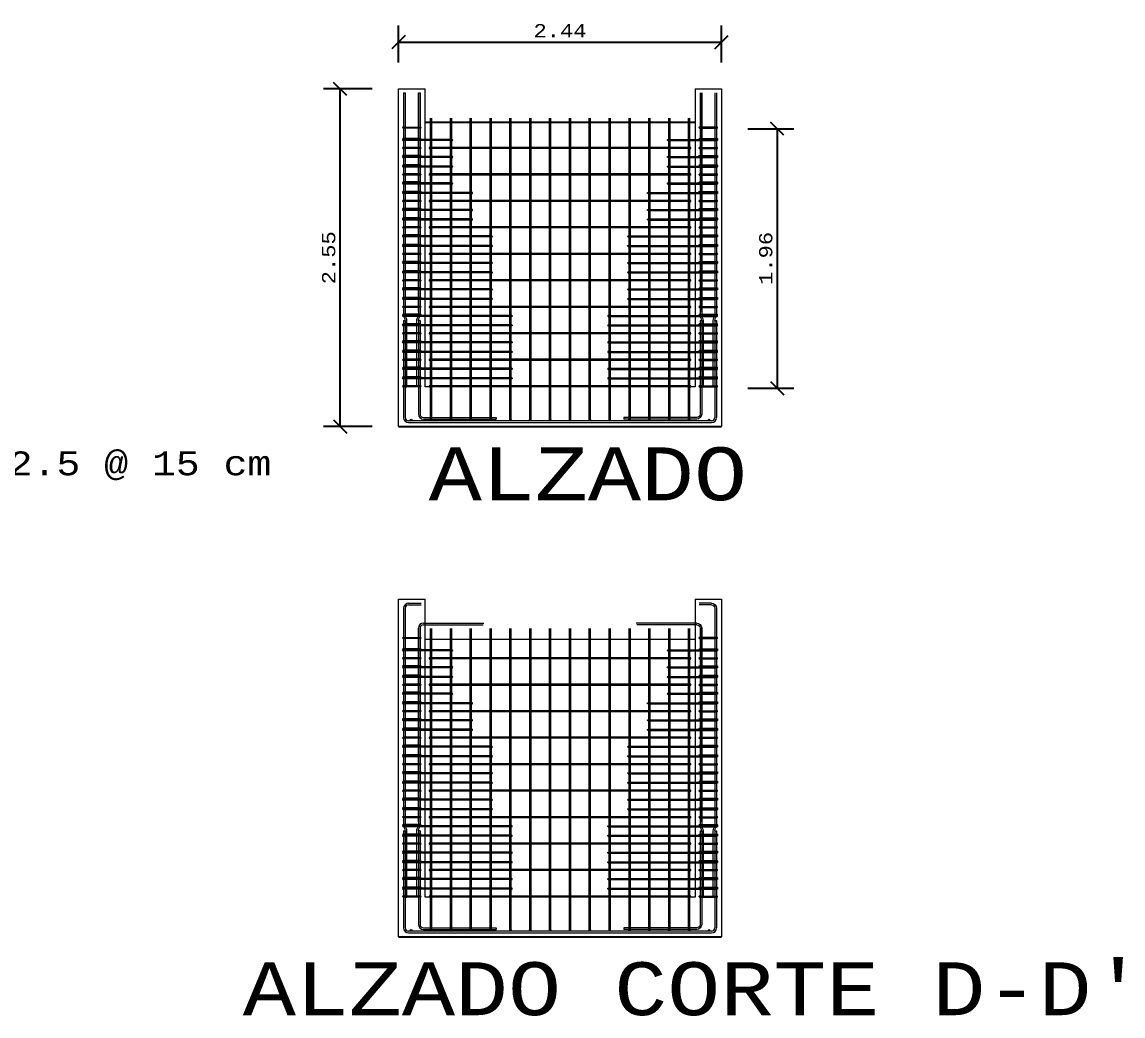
# Model space of a CAD drawing. Header units: metres. Extents: x -108 to 1267, y -15 to 572.
# Drawn here: x 42.44 to 50.75, y 36.72 to 44.23 of the extents above; entities that cross this region are included whole.
import ezdxf
from ezdxf import colors
from ezdxf.entities.mleader import LeaderData, LeaderLine
from ezdxf.math import Vec2, Vec3

# ---------------------------------------------------------------- set-up
doc = ezdxf.new("R2010")
doc.units = ezdxf.units.M
doc.layers.get('Defpoints').update_dxf_attribs({"lineweight": 0})
for name, color, linetype, lineweight in [('Acero de refuerzo', 150, 'Continuous', 0), ('Acero de refuerzo estribos', 92, 'Continuous', 0), ('Acero de refuerzo horizontal', 30, 'Continuous', 0), ('Cotas', 144, 'Continuous', 0), ('Muros', 7, 'Continuous', 0)]:
    doc.layers.add(name, color=color, linetype=linetype, lineweight=lineweight)
doc.layers.add('Acero de refuerzo horizontal (transparente)', color=30, linetype='Continuous', lineweight=0, transparency=0.75)
doc.styles.add('corrier new', font='cour.ttf', dxfattribs={"height": 0.1})
doc.styles.get("Standard").update_dxf_attribs({"font": 'cour.ttf', "height": 0.1})
doc.dimstyles.new('Ing_metros_anotativa', dxfattribs={"dimscale": 0, "dimtxt": 0.1, "dimasz": 0.1, "dimexe": 0.125, "dimexo": 0.2, "dimgap": 0.03, "dimtad": 1, "dimzin": 1, "dimdsep": 46, "dimtxsty": 'corrier new', "dimblk": 'OBLIQUE', "dimcen": 0, "dimadec": 0, "dimazin": 0, "dimtfac": 1, "dimtix": 1, "dimtmove": 0, "dimatfit": 3, "dimfxl": 1, "dimarcsym": 0})

# ---------------------------------------------------------------- blocks, each defined once
blk = doc.blocks.new('_Oblique')
at = {"color": 0, "linetype": 'ByBlock', "lineweight": -2}
blk.add_line((-0.5, -0.5), (0.5, 0.5), dxfattribs=at)
blk = doc.blocks.new('*D3')
at = {"layer": 'Cotas', "color": 0, "lineweight": -2, "transparency": 16777216}
for p, q in [((45.2811, 43.9257), (45.2811, 44.2046)), ((47.7211, 43.9257), (47.7211, 44.2046)), ((45.2811, 44.0796), (47.7211, 44.0796))]:
    blk.add_line(p, q, dxfattribs=at)
at = {"layer": 'Defpoints', "color": 0, "transparency": 16777216}
for p in [(47.7211, 44.0796), (45.2811, 43.7257), (47.7211, 43.7257)]:
    blk.add_point(p, dxfattribs=at)
at = {"layer": 'Cotas', "color": 0, "lineweight": -2, "transparency": 16777216, "xscale": 0.1, "yscale": 0.1, "zscale": 0.1, "rotation": 180}
blk.add_blockref('_Oblique', (45.2811, 44.0796), dxfattribs=at)
at = {"layer": 'Cotas', "color": 0, "lineweight": -2, "transparency": 16777216, "xscale": 0.1, "yscale": 0.1, "zscale": 0.1}
blk.add_blockref('_Oblique', (47.7211, 44.0796), dxfattribs=at)
at = {"layer": 'Cotas', "color": 0, "transparency": 16777216, "insert": (46.5011, 44.1658), "char_height": 0.1, "attachment_point": 5, "style": 'corrier new'}
blk.add_mtext('2.44', dxfattribs=at)
blk = doc.blocks.new('*D4')
at = {"layer": 'Cotas', "color": 0, "lineweight": -2, "transparency": 16777216}
for p, q in [((45.0811, 43.7257), (44.7147, 43.7257)), ((44.8397, 41.1757), (44.8397, 43.7257)), ((45.0811, 41.1757), (44.7147, 41.1757))]:
    blk.add_line(p, q, dxfattribs=at)
at = {"layer": 'Defpoints', "color": 0, "transparency": 16777216}
for p in [(44.8397, 43.7257), (45.2811, 43.7257), (45.2811, 41.1757)]:
    blk.add_point(p, dxfattribs=at)
at = {"layer": 'Cotas', "color": 0, "lineweight": -2, "transparency": 16777216, "xscale": 0.1, "yscale": 0.1, "zscale": 0.1}
for p, rotation in [((44.8397, 43.7257), 90), ((44.8397, 41.1757), 270)]:
    blk.add_blockref('_Oblique', p, dxfattribs=dict(at, rotation=rotation))
at = {"layer": 'Cotas', "color": 0, "transparency": 16777216, "insert": (44.7535, 42.4507), "char_height": 0.1, "attachment_point": 5, "rotation": 90, "style": 'corrier new'}
blk.add_mtext('2.55', dxfattribs=at)
blk = doc.blocks.new('*D5')
at = {"layer": 'Cotas', "color": 0, "lineweight": -2, "transparency": 16777216}
for p, q in [((47.9211, 43.4257), (48.2673, 43.4257)), ((48.1423, 43.4257), (48.1423, 41.4657)), ((47.9211, 41.4657), (48.2673, 41.4657))]:
    blk.add_line(p, q, dxfattribs=at)
at = {"layer": 'Defpoints', "color": 0, "transparency": 16777216}
for p in [(47.7211, 43.4257), (47.7211, 41.4657), (48.1423, 41.4657)]:
    blk.add_point(p, dxfattribs=at)
at = {"layer": 'Cotas', "color": 0, "lineweight": -2, "transparency": 16777216, "xscale": 0.1, "yscale": 0.1, "zscale": 0.1}
for p, rotation in [((48.1423, 43.4257), 90), ((48.1423, 41.4657), 270)]:
    blk.add_blockref('_Oblique', p, dxfattribs=dict(at, rotation=rotation))
at = {"layer": 'Cotas', "color": 0, "transparency": 16777216, "insert": (48.0561, 42.4457), "char_height": 0.1, "attachment_point": 5, "rotation": 90, "style": 'corrier new'}
blk.add_mtext('1.96', dxfattribs=at)
blk = doc.blocks.new('Acero horizontal largo corte')
at = {"transparency": 33554687}
for p, q in [((0.1282, 0.0079), (-0.004, 0.0079)), ((0.6674, 0), (-0.004, 0)), ((0.6674, -0.0079), (-0.004, -0.0079))]:
    blk.add_line(p, q, dxfattribs=at)
for centre, start, end in [((-0.004, 0.0039), 90, 270), ((-0.004, -0.004), 90, 270), ((0.1282, 0.0039), 270, 90), ((0.6674, -0.004), 270, 90)]:
    blk.add_arc(centre, 0.00395, start, end, dxfattribs=at)
blk = doc.blocks.new('acero horizontal corte corto')
at = {"layer": 'Acero de refuerzo horizontal', "transparency": 33554687}
for p, q in [((0.1282, 0.0079), (-0.004, 0.0079)), ((0.1282, 0), (-0.004, 0)), ((0.3674, 0), (0.1282, 0)), ((0.3674, -0.0079), (-0.004, -0.0079))]:
    blk.add_line(p, q, dxfattribs=at)
for centre, start, end in [((-0.004, 0.0039), 90, 270), ((-0.004, -0.004), 90, 270), ((0.1282, 0.0039), 270, 90), ((0.3674, -0.004), 270, 90)]:
    blk.add_arc(centre, 0.00395, start, end, dxfattribs=at)
blk = doc.blocks.new('Acero de refuerzo cimentacion')
at = {"transparency": 33554687}
for p, q in [((33.2473, 0.6772), (33.2473, -0.0547)), ((33.26, 0.6772), (33.26, -0.0547)), ((35.5988, 0.6772), (35.5988, -0.0547)), ((35.6115, 0.6772), (35.6115, -0.0547)), ((35.5734, -0.0801), (33.2854, -0.0801)), ((33.2854, -0.0928), (35.5734, -0.0928))]:
    blk.add_line(p, q, dxfattribs=at)
for p, q in [((33.2473, 0.6772), (33.26, 0.6772)), ((35.5988, 0.6772), (35.6115, 0.6772))]:
    blk.add_line(p, q)
for centre, radius, start, end in [((33.2854, -0.0547), 0.0381, 180, 270), ((33.2854, -0.0547), 0.0254, 180.00001, 270), ((35.5734, -0.0547), 0.0381, 270, 0), ((35.5734, -0.0547), 0.0254, 270, 359.99999)]:
    blk.add_arc(centre, radius, start, end, dxfattribs=at)
blk = doc.blocks.new('acero horizontal mas largo corte')
at = {"transparency": 33554687}
for p, q in [((-0.8174, 0), (0.0039, 0)), ((-0.1282, 0.0079), (0.0039, 0.0079)), ((-0.8174, -0.0079), (0.0039, -0.0079))]:
    blk.add_line(p, q, dxfattribs=at)
for centre, start, end in [((-0.1282, 0.0039), 90, 270), ((0.0039, 0.0039), 270, 90), ((0.0039, -0.004), 270, 90), ((-0.8174, -0.004), 90, 270)]:
    blk.add_arc(centre, 0.00395, start, end, dxfattribs=at)
blk = doc.blocks.new('Acero horizontal medio corte')
at = {"transparency": 33554687}
for p, q in [((0.1282, 0.0079), (-0.004, 0.0079)), ((0.5174, 0), (-0.004, 0)), ((0.5174, -0.0079), (-0.004, -0.0079))]:
    blk.add_line(p, q, dxfattribs=at)
for centre, start, end in [((-0.004, 0.0039), 90, 270), ((-0.004, -0.004), 90, 270), ((0.1282, 0.0039), 270, 90), ((0.5174, -0.004), 270, 90)]:
    blk.add_arc(centre, 0.00395, start, end, dxfattribs=at)
blk = doc.blocks.new('empalme cimentacion')
at = {"transparency": 33554687}
for p, q in [((0, 0.5), (0, -0.2057)), ((0.0127, 0.5), (0.0127, -0.2057)), ((0.0381, -0.2311), (0.5885, -0.2311))]:
    blk.add_line(p, q, dxfattribs=at)
for p, q in [((0.0127, 0.5), (0, 0.5)), ((0.0381, -0.2438), (0.5885, -0.2438)), ((0.5885, -0.2311), (0.5885, -0.2438))]:
    blk.add_line(p, q)
for radius in [0.0381, 0.0254]:
    blk.add_arc((0.0381, -0.2057), radius, 180, 270, dxfattribs=at)
at = {"layer": 'Acero de refuerzo'}
blk.add_line((0, 0.5), (0, 0), dxfattribs=at)
at = {"layer": 'Acero de refuerzo estribos', "transparency": 33554687}
for centre in [(0.0166, 0.4039), (0.0166, 0.204), (0.0166, 0.004)]:
    blk.add_arc(centre, 0.00395, 270, 90, dxfattribs=at)
blk = doc.blocks.new('estribo largo')
at = {"layer": 'Acero de refuerzo estribos', "transparency": 33554687}
for p, q in [((35.4147, 1.9851), (33.4441, 1.9851)), ((35.4147, 1.9772), (33.4441, 1.9772))]:
    blk.add_line(p, q, dxfattribs=at)
for centre, start, end in [((33.4441, 1.9812), 90, 270), ((35.4147, 1.9812), 270, 90)]:
    blk.add_arc(centre, 0.00395, start, end, dxfattribs=at)
blk = doc.blocks.new('empalme del #4')
at = {"layer": 'Acero de refuerzo', "transparency": 33554687}
for p, q in [((-0.0127, 2.1819), (-0.0127, 0.5399)), ((0, 2.1819), (0, 0.5399)), ((0.0254, 2.22), (0.1194, 2.22)), ((0.0254, 2.2073), (0.1194, 2.2073))]:
    blk.add_line(p, q, dxfattribs=at)
at = {"layer": 'Acero de refuerzo'}
for p, q in [((0, 0.5), (0, 0.0123)), ((0.0127, 0), (0.0127, 0.5)), ((0, 0), (0.0127, 0))]:
    blk.add_line(p, q, dxfattribs=at)
at = {"layer": 'Acero de refuerzo', "transparency": 33554687}
for radius in [0.0381, 0.0254]:
    blk.add_arc((0.0254, 2.1819), radius, 90, 180, dxfattribs=at)
at = {"layer": 'Acero de refuerzo'}
for points in [[(0, 0.5), (0, 0.5154), (-0.0127, 0.529), (-0.0127, 0.5399)], [(0.0127, 0.5), (0.0127, 0.5154), (0, 0.529), (0, 0.5399)]]:
    blk.add_open_spline(points, degree=3, dxfattribs=at)
blk = doc.blocks.new('empalme corto')
at = {"layer": 'Acero de refuerzo', "transparency": 33554687}
for p, q in [((33.3969, 2.2472), (33.8546, 2.2472)), ((33.3588, 0.7471), (33.3588, 2.2091)), ((33.3588, 2.2091), (33.3588, 0.7171)), ((33.3715, 2.2091), (33.3715, 0.7481)), ((33.3715, 2.2091), (33.3715, 0.7171)), ((33.3969, 2.2345), (33.849, 2.2345))]:
    blk.add_line(p, q, dxfattribs=at)
at = {"layer": 'Acero de refuerzo'}
for p, q in [((33.3461, 0.1772), (33.3461, 0.6772)), ((33.3588, 0.1772), (33.3461, 0.1772))]:
    blk.add_line(p, q, dxfattribs=at)
at = {"layer": 'Acero de refuerzo', "transparency": 33554687}
for radius in [0.0381, 0.0254]:
    blk.add_arc((33.3969, 2.2091), radius, 90, 180, dxfattribs=at)
at = {"layer": 'Acero de refuerzo'}
for points in [[(33.3461, 0.6772), (33.3461, 0.6926), (33.3588, 0.7062), (33.3588, 0.7171)], [(33.3588, 0.6772), (33.3588, 0.6926), (33.3715, 0.7062), (33.3715, 0.7171)]]:
    blk.add_open_spline(points, degree=3, dxfattribs=at)
blk = doc.blocks.new('acero transparente')
at = {"color": 32, "true_color": 0xcd6928, "transparency": 33554495}
for p, q in [((0.1321, 1.807785), (0, 1.807785)), ((0.1321, 1.799885), (0, 1.799885)), ((0.37135, 1.791985), (0, 1.791985)), ((0.37135, 1.799885), (0.1321, 1.799885)), ((0.1321, 1.68), (0, 1.68)), ((0.1321, 1.6721), (0, 1.6721)), ((0.37135, 1.6642), (0, 1.6642)), ((0.37135, 1.6721), (0.1321, 1.6721)), ((0.1321, 1.6079), (0, 1.6079)), ((0.1321, 1.6), (0, 1.6)), ((0.37135, 1.5921), (0, 1.5921)), ((0.37135, 1.6), (0.1321, 1.6)), ((0.1321, 1.48), (0, 1.48)), ((0.1321, 1.4721), (0, 1.4721)), ((0.37135, 1.4642), (0, 1.4642)), ((0.37135, 1.4721), (0.1321, 1.4721)), ((0.1321, 1.4079), (0, 1.4079)), ((0.52135, 1.4), (0, 1.4)), ((0.52135, 1.3921), (0, 1.3921)), ((0.1321, 1.2799), (0, 1.2799)), ((0.52135, 1.272), (0, 1.272)), ((0.52135, 1.2641), (0, 1.2641)), ((0.1321, 1.2079), (0, 1.2079)), ((0.52135, 1.2), (0, 1.2)), ((0.52135, 1.1921), (0, 1.1921)), ((0.1321, 1.0799), (0, 1.0799)), ((0.67135, 1.072), (0, 1.072)), ((0.67135, 1.0641), (0, 1.0641)), ((0.1321, 1.0079), (0, 1.0079)), ((0.67135, 1), (0, 1)), ((0.67135, 0.9921), (0, 0.9921)), ((0.1321, 0.8799), (0, 0.8799)), ((0.67135, 0.872), (0, 0.872)), ((0.67135, 0.8641), (0, 0.8641)), ((0.1321, 0.8079), (0, 0.8079)), ((0.67135, 0.8), (0, 0.8)), ((0.67135, 0.7921), (0, 0.7921)), ((0.1321, 0.6799), (0, 0.6799)), ((0.67135, 0.672), (0, 0.672)), ((0.67135, 0.6641), (0, 0.6641)), ((0.1321, 0.6079), (0, 0.6079)), ((0.67135, 0.6), (0, 0.6)), ((0.67135, 0.5921), (0, 0.5921)), ((0.1321, 0.4799), (0, 0.4799)), ((0.82135, 0.472), (0, 0.472)), ((0.82135, 0.4641), (0, 0.4641)), ((0.1321, 0.4079), (0, 0.4079)), ((0.82135, 0.4), (0, 0.4)), ((0.82135, 0.3921), (0, 0.3921)), ((0.1321, 0.2799), (0, 0.2799)), ((0.82135, 0.272), (0, 0.272)), ((0.82135, 0.2641), (0, 0.2641)), ((0.1321, 0.2079), (0, 0.2079)), ((0.82135, 0.2), (0, 0.2)), ((0.82135, 0.1921), (0, 0.1921)), ((0.1321, 0.0799), (0, 0.0799)), ((0.82135, 0.072), (0, 0.072)), ((0.82135, 0.0641), (0, 0.0641)), ((0.1321, 0.0079), (0, 0.0079)), ((0.82135, 0), (0, 0)), ((0.82135, -0.0079), (0, -0.0079))]:
    blk.add_line(p, q, dxfattribs=at)
for centre, start, end in [((0, 1.803835), 90, 270), ((0, 1.795935), 90, 270), ((0.1321, 1.803835), 270, 90), ((0.37135, 1.795935), 270, 90), ((0, 1.67605), 90, 270), ((0, 1.66815), 90, 270), ((0.1321, 1.67605), 270, 90), ((0.37135, 1.66815), 270, 90), ((0, 1.60395), 90, 270), ((0, 1.59605), 90, 270), ((0.1321, 1.60395), 270, 90), ((0.37135, 1.59605), 270, 90), ((0, 1.47605), 90, 270), ((0, 1.46815), 90, 270), ((0.1321, 1.47605), 270, 90), ((0.37135, 1.46815), 270, 90), ((0, 1.40395), 90, 270), ((0, 1.39605), 90, 270), ((0.1321, 1.40395), 270, 90), ((0.52135, 1.39605), 270, 90), ((0, 1.27595), 90, 270), ((0, 1.26805), 90, 270), ((0.1321, 1.27595), 270, 90), ((0.52135, 1.26805), 270, 90), ((0, 1.20395), 90, 270), ((0, 1.19605), 90, 270), ((0.1321, 1.20395), 270, 90), ((0.52135, 1.19605), 270, 90), ((0, 1.07595), 90, 270), ((0, 1.06805), 90, 270), ((0, 1.00395), 90, 270), ((0, 0.99605), 90, 270), ((0.1321, 1.07595), 270, 90), ((0.1321, 1.00395), 270, 90), ((0.67135, 1.06805), 270, 90), ((0.67135, 0.99605), 270, 90), ((0, 0.87595), 90, 270), ((0, 0.86805), 90, 270), ((0.1321, 0.87595), 270, 90), ((0.67135, 0.86805), 270, 90), ((0, 0.80395), 90, 270), ((0, 0.79605), 90, 270), ((0.1321, 0.80395), 270, 90), ((0.67135, 0.79605), 270, 90), ((0, 0.67595), 90, 270), ((0, 0.66805), 90, 270), ((0.1321, 0.67595), 270, 90), ((0.67135, 0.66805), 270, 90), ((0, 0.60395), 90, 270), ((0, 0.59605), 90, 270), ((0.1321, 0.60395), 270, 90), ((0.67135, 0.59605), 270, 90), ((0, 0.47595), 90, 270), ((0, 0.46805), 90, 270), ((0.1321, 0.47595), 270, 90), ((0.82135, 0.46805), 270, 90), ((0, 0.40395), 90, 270), ((0, 0.39605), 90, 270), ((0.1321, 0.40395), 270, 90), ((0.82135, 0.39605), 270, 90), ((0, 0.27595), 90, 270), ((0, 0.26805), 90, 270), ((0.1321, 0.27595), 270, 90), ((0.82135, 0.26805), 270, 90), ((0, 0.20395), 90, 270), ((0, 0.19605), 90, 270), ((0.1321, 0.20395), 270, 90), ((0.82135, 0.19605), 270, 90), ((0, 0.07595), 90, 270), ((0, 0.06805), 90, 270), ((0, 0.00395), 90, 270), ((0, -0.00395), 90, 270), ((0.1321, 0.07595), 270, 90), ((0.1321, 0.00395), 270, 90), ((0.82135, 0.06805), 270, 90), ((0.82135, -0.00395), 270, 90)]:
    blk.add_arc(centre, 0.00395, start, end, dxfattribs=at)

msp = doc.modelspace()

# ---------------------------------------------------------------- linework, layer by layer
at = {"transparency": 33554687}
msp.add_line((45.4811, 43.4757), (47.5211, 43.4757), dxfattribs=at)
for p, q in [((45.319, 43.1515), (45.319, 43.1357)), ((45.2811, 41.1757), (47.7211, 41.1757)), ((45.319, 39.2964), (45.319, 39.2806)), ((47.5211, 37.6885), (47.5211, 37.6806)), ((45.2811, 37.3206), (47.7211, 37.3206))]:
    msp.add_line(p, q)
at = {"layer": 'Acero de refuerzo', "transparency": 33554687}
for p, q in [((45.319, 43.6957), (45.319, 42.0156)), ((45.319, 43.6957), (45.3317, 43.6957)), ((45.3317, 43.6957), (45.3317, 42.0156)), ((45.4305, 42.0455), (45.4305, 43.6957)), ((45.4305, 43.6957), (45.4305, 42.0156)), ((45.4305, 43.6957), (45.4432, 43.6957)), ((45.4432, 43.6957), (45.4432, 42.0465)), ((45.4432, 43.6957), (45.4432, 42.0156)), ((47.559, 43.6957), (47.559, 42.0465)), ((47.559, 43.6957), (47.559, 42.0156)), ((47.5717, 42.0455), (47.5717, 43.6957)), ((47.5717, 43.6957), (47.5717, 42.0156)), ((47.6705, 43.6957), (47.6705, 42.0156)), ((47.6832, 43.6957), (47.6832, 42.0156)), ((45.5197, 43.5057), (45.5197, 41.2247)), ((45.5324, 41.2247), (45.5324, 43.5057)), ((45.6697, 43.5057), (45.6697, 41.2247)), ((45.6824, 41.2247), (45.6824, 43.5057)), ((45.8197, 43.5057), (45.8197, 41.2247)), ((45.8324, 41.2247), (45.8324, 43.5057)), ((45.9697, 43.5057), (45.9697, 41.2247)), ((45.9824, 41.2247), (45.9824, 43.5057)), ((46.1197, 43.5057), (46.1197, 41.2247)), ((46.1324, 41.2247), (46.1324, 43.5057)), ((46.2697, 43.5057), (46.2697, 41.2247)), ((46.2824, 41.2247), (46.2824, 43.5057)), ((46.4197, 43.5057), (46.4197, 41.2243)), ((46.4324, 41.2247), (46.4324, 43.5057)), ((46.5697, 43.5057), (46.5697, 41.2247)), ((46.5824, 41.2247), (46.5824, 43.5057)), ((46.7197, 43.5057), (46.7197, 41.2247)), ((46.7324, 41.2247), (46.7324, 43.5057)), ((46.8697, 43.5057), (46.8697, 41.2247)), ((46.8824, 41.2247), (46.8824, 43.5057)), ((47.0197, 43.5057), (47.0197, 41.2247)), ((47.0324, 41.2247), (47.0324, 43.5057)), ((47.1697, 43.5057), (47.1697, 41.2247)), ((47.1824, 41.2247), (47.1824, 43.5057)), ((47.3197, 43.5057), (47.3197, 41.2247)), ((47.3324, 41.2247), (47.3324, 43.5057)), ((47.4697, 43.5057), (47.4697, 41.2247)), ((47.4824, 41.2247), (47.4824, 43.5057)), ((45.3317, 41.9757), (45.3317, 41.488)), ((45.3444, 41.4757), (45.3444, 41.9757)), ((45.4178, 41.4757), (45.4178, 41.9757)), ((47.5844, 41.4757), (47.5844, 41.9757)), ((47.6578, 41.4757), (47.6578, 41.9757)), ((47.6705, 41.9757), (47.6705, 41.488)), ((45.3317, 41.4757), (45.3444, 41.4757)), ((45.4305, 41.4757), (45.4178, 41.4757)), ((47.5717, 41.4757), (47.5844, 41.4757)), ((47.6705, 41.4757), (47.6578, 41.4757)), ((45.5197, 37.6206), (45.5197, 37.3697)), ((45.5324, 37.3697), (45.5324, 37.6206)), ((45.6697, 37.6206), (45.6697, 37.3697)), ((45.6824, 37.3697), (45.6824, 37.6206)), ((45.8197, 37.6206), (45.8197, 37.3697)), ((45.8324, 37.3697), (45.8324, 37.6206)), ((45.9697, 37.6206), (45.9697, 37.3697)), ((45.9824, 37.3697), (45.9824, 37.6206)), ((46.1197, 37.6206), (46.1197, 37.3697)), ((46.1324, 37.3697), (46.1324, 37.6206)), ((46.2697, 37.6206), (46.2697, 37.3697)), ((46.2824, 37.3697), (46.2824, 37.6206)), ((46.4197, 37.6206), (46.4197, 37.3692)), ((46.4324, 37.3697), (46.4324, 37.6206)), ((46.5697, 37.6206), (46.5697, 37.3697)), ((46.5824, 37.3697), (46.5824, 37.6206)), ((46.7197, 37.6206), (46.7197, 37.3697)), ((46.7324, 37.3697), (46.7324, 37.6206)), ((46.8697, 37.6206), (46.8697, 37.3697)), ((46.8824, 37.3697), (46.8824, 37.6206)), ((47.0197, 37.6206), (47.0197, 37.3697)), ((47.0324, 37.3697), (47.0324, 37.6206)), ((47.1697, 37.6206), (47.1697, 37.3697)), ((47.1824, 37.3697), (47.1824, 37.6206)), ((47.3197, 37.6206), (47.3197, 37.3697)), ((47.3324, 37.3697), (47.3324, 37.6206)), ((47.4697, 37.6206), (47.4697, 37.3697)), ((47.4824, 37.3697), (47.4824, 37.6206))]:
    msp.add_line(p, q, dxfattribs=at)
at = {"layer": 'Acero de refuerzo', "transparency": 33554495}
for p, q in [((45.5197, 39.6506), (45.5197, 37.6285)), ((45.5324, 37.6285), (45.5324, 39.6506)), ((45.6697, 39.6506), (45.6697, 37.6285)), ((45.6824, 37.6285), (45.6824, 39.6506)), ((45.8197, 39.6506), (45.8197, 37.6285)), ((45.8324, 37.6285), (45.8324, 39.6506)), ((45.9697, 39.6506), (45.9697, 37.6285)), ((45.9824, 37.6285), (45.9824, 39.6506)), ((46.1197, 39.6506), (46.1197, 37.6285)), ((46.1324, 37.6285), (46.1324, 39.6506)), ((46.2697, 39.6506), (46.2697, 37.6285)), ((46.2824, 37.6285), (46.2824, 39.6506)), ((46.4197, 39.6506), (46.4197, 37.6285)), ((46.4324, 37.6285), (46.4324, 39.6506)), ((46.5697, 39.6506), (46.5697, 37.6285)), ((46.5824, 37.6285), (46.5824, 39.6506)), ((46.7197, 39.6506), (46.7197, 37.6285)), ((46.7324, 37.6285), (46.7324, 39.6506)), ((46.8697, 39.6506), (46.8697, 37.6285)), ((46.8824, 37.6285), (46.8824, 39.6506)), ((47.0197, 39.6506), (47.0197, 37.6285)), ((47.0324, 37.6285), (47.0324, 39.6506)), ((47.1697, 39.6506), (47.1697, 37.6285)), ((47.1824, 37.6285), (47.1824, 39.6506)), ((47.3197, 39.6506), (47.3197, 37.6285)), ((47.3324, 37.6285), (47.3324, 39.6506)), ((47.4697, 39.6506), (47.4697, 37.6285)), ((47.4824, 37.6285), (47.4824, 39.6506))]:
    msp.add_line(p, q, dxfattribs=at)
at = {"layer": 'Acero de refuerzo'}
for centre in [(45.3761, 41.2247), (45.5261, 41.2247), (45.6761, 41.2247), (45.8261, 41.2247), (45.9761, 41.2247), (46.1261, 41.2247), (46.2761, 41.2247), (46.4261, 41.2247), (46.5761, 41.2247), (46.7261, 41.2247), (46.8761, 41.2247), (47.0261, 41.2247), (47.1761, 41.2247), (47.3261, 41.2247), (47.4761, 41.2247), (47.6261, 41.2247), (45.3761, 37.3697), (45.5261, 37.3697), (45.6761, 37.3697), (45.8261, 37.3697), (45.9761, 37.3697), (46.1261, 37.3697), (46.2761, 37.3697), (46.4261, 37.3697), (46.5761, 37.3697), (46.7261, 37.3697), (46.8761, 37.3697), (47.0261, 37.3697), (47.1761, 37.3697), (47.3261, 37.3697), (47.4761, 37.3697), (47.6261, 37.3697)]:
    msp.add_circle(centre, 0.00635, dxfattribs=at)
at = {"layer": 'Acero de refuerzo', "transparency": 33554687}
for points in [[(45.3317, 41.9757), (45.3317, 41.991), (45.319, 42.0046), (45.319, 42.0156)], [(45.3444, 41.9757), (45.3444, 41.991), (45.3317, 42.0046), (45.3317, 42.0156)], [(45.4178, 41.9757), (45.4178, 41.991), (45.4305, 42.0046), (45.4305, 42.0156)], [(45.4305, 41.9757), (45.4305, 41.991), (45.4432, 42.0046), (45.4432, 42.0156)], [(47.5717, 41.9757), (47.5717, 41.991), (47.559, 42.0046), (47.559, 42.0156)], [(47.5844, 41.9757), (47.5844, 41.991), (47.5717, 42.0046), (47.5717, 42.0156)], [(47.6578, 41.9757), (47.6578, 41.991), (47.6705, 42.0046), (47.6705, 42.0156)], [(47.6705, 41.9757), (47.6705, 41.991), (47.6832, 42.0046), (47.6832, 42.0156)]]:
    msp.add_open_spline(points, degree=3, dxfattribs=at)
at = {"layer": 'Acero de refuerzo estribos', "transparency": 33554687}
for p, q in [((45.315, 43.4378), (45.4471, 43.4378)), ((45.4471, 43.4299), (45.315, 43.4299)), ((47.6871, 43.4378), (47.555, 43.4378)), ((47.555, 43.4299), (47.6871, 43.4299)), ((45.4471, 43.2836), (45.315, 43.2836)), ((45.4471, 43.2757), (45.315, 43.2757)), ((47.555, 43.2836), (47.6871, 43.2836)), ((47.555, 43.2757), (47.6871, 43.2757)), ((45.4471, 43.0836), (45.315, 43.0836)), ((45.4471, 43.0757), (45.315, 43.0757)), ((47.555, 43.0836), (47.6871, 43.0836)), ((47.555, 43.0757), (47.6871, 43.0757)), ((45.4471, 42.8836), (45.315, 42.8836)), ((45.4471, 42.8757), (45.315, 42.8757)), ((47.555, 42.8836), (47.6871, 42.8836)), ((47.555, 42.8757), (47.6871, 42.8757)), ((45.4471, 42.6836), (45.315, 42.6836)), ((45.4471, 42.6757), (45.315, 42.6757)), ((47.555, 42.6836), (47.6871, 42.6836)), ((47.555, 42.6757), (47.6871, 42.6757)), ((45.4471, 42.4836), (45.315, 42.4836)), ((45.4471, 42.4757), (45.315, 42.4757)), ((47.555, 42.4836), (47.6871, 42.4836)), ((47.555, 42.4757), (47.6871, 42.4757)), ((45.4471, 42.2836), (45.315, 42.2836)), ((45.4471, 42.2757), (45.315, 42.2757)), ((47.555, 42.2836), (47.6871, 42.2836)), ((47.555, 42.2757), (47.6871, 42.2757)), ((45.4471, 42.0836), (45.315, 42.0836)), ((45.4471, 42.0757), (45.315, 42.0757)), ((47.555, 42.0836), (47.6871, 42.0836)), ((47.555, 42.0757), (47.6871, 42.0757)), ((45.4471, 41.8836), (45.315, 41.8836)), ((45.4471, 41.8757), (45.315, 41.8757)), ((47.555, 41.8836), (47.6871, 41.8836)), ((47.555, 41.8757), (47.6871, 41.8757)), ((45.4471, 41.6836), (45.315, 41.6836)), ((47.555, 41.6836), (47.6871, 41.6836)), ((45.4471, 41.6757), (45.315, 41.6757)), ((47.555, 41.6757), (47.6871, 41.6757)), ((45.4471, 41.4836), (45.315, 41.4836)), ((45.4471, 41.4757), (45.315, 41.4757)), ((47.555, 41.4836), (47.6871, 41.4836)), ((47.555, 41.4757), (47.6871, 41.4757)), ((45.315, 39.5827), (45.4471, 39.5827)), ((45.4471, 39.5748), (45.315, 39.5748)), ((47.6871, 39.5827), (47.555, 39.5827)), ((47.555, 39.5748), (47.6871, 39.5748)), ((45.4471, 39.4285), (45.315, 39.4285)), ((45.4471, 39.4206), (45.315, 39.4206)), ((47.555, 39.4285), (47.6871, 39.4285)), ((47.555, 39.4206), (47.6871, 39.4206)), ((45.4471, 39.2285), (45.315, 39.2285)), ((45.4471, 39.2206), (45.315, 39.2206)), ((47.555, 39.2285), (47.6871, 39.2285)), ((47.555, 39.2206), (47.6871, 39.2206)), ((45.4471, 39.0285), (45.315, 39.0285)), ((45.4471, 39.0206), (45.315, 39.0206)), ((47.555, 39.0285), (47.6871, 39.0285)), ((47.555, 39.0206), (47.6871, 39.0206)), ((45.4471, 38.8285), (45.315, 38.8285)), ((45.4471, 38.8206), (45.315, 38.8206)), ((47.555, 38.8285), (47.6871, 38.8285)), ((47.555, 38.8206), (47.6871, 38.8206)), ((45.4471, 38.6285), (45.315, 38.6285)), ((45.4471, 38.6206), (45.315, 38.6206)), ((47.555, 38.6285), (47.6871, 38.6285)), ((47.555, 38.6206), (47.6871, 38.6206)), ((45.4471, 38.4285), (45.315, 38.4285)), ((45.4471, 38.4206), (45.315, 38.4206)), ((47.555, 38.4285), (47.6871, 38.4285)), ((47.555, 38.4206), (47.6871, 38.4206)), ((45.4471, 38.2285), (45.315, 38.2285)), ((45.4471, 38.2206), (45.315, 38.2206)), ((47.555, 38.2285), (47.6871, 38.2285)), ((47.555, 38.2206), (47.6871, 38.2206)), ((45.4471, 38.0285), (45.315, 38.0285)), ((45.4471, 38.0206), (45.315, 38.0206)), ((47.555, 38.0285), (47.6871, 38.0285)), ((47.555, 38.0206), (47.6871, 38.0206)), ((45.4471, 37.8285), (45.315, 37.8285)), ((45.4471, 37.8206), (45.315, 37.8206)), ((47.555, 37.8285), (47.6871, 37.8285)), ((47.555, 37.8206), (47.6871, 37.8206)), ((45.4471, 37.6285), (45.315, 37.6285)), ((45.4471, 37.6206), (45.315, 37.6206)), ((47.555, 37.6285), (47.6871, 37.6285)), ((47.555, 37.6206), (47.6871, 37.6206))]:
    msp.add_line(p, q, dxfattribs=at)
at = {"layer": 'Acero de refuerzo estribos', "transparency": 33554495}
for p, q in [((47.4864, 39.4285), (45.5158, 39.4285)), ((47.4864, 39.4206), (45.5158, 39.4206)), ((47.4864, 39.2285), (45.5158, 39.2285)), ((47.4864, 39.2206), (45.5158, 39.2206)), ((47.4864, 39.0285), (45.5158, 39.0285)), ((47.4864, 39.0206), (45.5158, 39.0206)), ((47.4864, 38.8285), (45.5158, 38.8285)), ((47.4864, 38.8206), (45.5158, 38.8206)), ((47.4864, 38.6285), (45.5158, 38.6285)), ((47.4864, 38.6206), (45.5158, 38.6206)), ((47.4864, 38.4285), (45.5158, 38.4285)), ((47.4864, 38.4206), (45.5158, 38.4206)), ((47.4864, 38.2285), (45.5158, 38.2285)), ((47.4864, 38.2206), (45.5158, 38.2206)), ((47.4864, 38.0285), (45.5158, 38.0285)), ((47.4864, 38.0206), (45.5158, 38.0206)), ((47.4864, 37.8285), (45.5158, 37.8285)), ((47.4864, 37.8206), (45.5158, 37.8206)), ((47.4864, 37.6285), (45.5158, 37.6285)), ((47.4864, 37.6206), (45.5158, 37.6206))]:
    msp.add_line(p, q, dxfattribs=at)
at = {"layer": 'Acero de refuerzo estribos', "transparency": 33554687}
for centre, start, end in [((45.315, 43.4338), 90, 270), ((45.4471, 43.4338), 270, 90), ((47.555, 43.4338), 90, 270), ((47.6871, 43.4338), 270, 90), ((45.315, 43.2796), 90, 270), ((45.4471, 43.2796), 270, 90), ((47.555, 43.2796), 90, 270), ((47.6871, 43.2796), 270, 90), ((45.315, 43.0796), 90, 270), ((45.4471, 43.0796), 270, 90), ((47.555, 43.0796), 90, 270), ((47.6871, 43.0796), 270, 90), ((45.315, 42.8796), 90, 270), ((45.4471, 42.8796), 270, 90), ((47.555, 42.8796), 90, 270), ((47.6871, 42.8796), 270, 90), ((45.315, 42.6796), 90, 270), ((45.4471, 42.6796), 270, 90), ((47.555, 42.6796), 90, 270), ((47.6871, 42.6796), 270, 90), ((45.315, 42.4796), 90, 270), ((45.4471, 42.4796), 270, 90), ((47.555, 42.4796), 90, 270), ((47.6871, 42.4796), 270, 90), ((45.315, 42.2796), 90, 270), ((45.4471, 42.2796), 270, 90), ((47.555, 42.2796), 90, 270), ((47.6871, 42.2796), 270, 90), ((45.315, 42.0796), 90, 270), ((45.4471, 42.0796), 270, 90), ((47.555, 42.0796), 90, 270), ((47.6871, 42.0796), 270, 90), ((45.315, 41.8796), 90, 270), ((47.555, 41.8796), 90, 270), ((47.6871, 41.8796), 270, 90), ((45.315, 41.6796), 90, 270), ((47.555, 41.6796), 90, 270), ((47.6871, 41.6796), 270, 90), ((45.315, 41.4796), 90, 270), ((47.555, 41.4796), 90, 270), ((47.6871, 41.4796), 270, 90), ((45.315, 39.5788), 90, 270), ((45.4471, 39.5788), 270, 90), ((47.555, 39.5788), 90, 270), ((47.6871, 39.5788), 270, 90), ((45.315, 39.4246), 90, 270), ((45.4471, 39.4246), 270, 90), ((47.555, 39.4246), 90, 270), ((47.6871, 39.4246), 270, 90), ((45.315, 39.2246), 90, 270), ((45.4471, 39.2246), 270, 90), ((47.555, 39.2246), 90, 270), ((47.6871, 39.2246), 270, 90), ((45.315, 39.0246), 90, 270), ((45.4471, 39.0246), 270, 90), ((47.555, 39.0246), 90, 270), ((47.6871, 39.0246), 270, 90), ((45.315, 38.8246), 90, 270), ((45.4471, 38.8246), 270, 90), ((47.555, 38.8246), 90, 270), ((47.6871, 38.8246), 270, 90), ((45.315, 38.6246), 90, 270), ((45.4471, 38.6246), 270, 90), ((47.555, 38.6246), 90, 270), ((47.6871, 38.6246), 270, 90), ((45.315, 38.4246), 90, 270), ((45.4471, 38.4246), 270, 90), ((47.555, 38.4246), 90, 270), ((47.6871, 38.4246), 270, 90), ((45.315, 38.2246), 90, 270), ((45.4471, 38.2246), 270, 90), ((47.555, 38.2246), 90, 270), ((47.6871, 38.2246), 270, 90), ((45.315, 38.0246), 90, 270), ((47.555, 38.0246), 90, 270), ((47.6871, 38.0246), 270, 90), ((45.315, 37.8246), 90, 270), ((47.555, 37.8246), 90, 270), ((47.6871, 37.8246), 270, 90), ((45.315, 37.6246), 90, 270), ((47.555, 37.6246), 90, 270), ((47.6871, 37.6246), 270, 90)]:
    msp.add_arc(centre, 0.00395, start, end, dxfattribs=at)
at = {"layer": 'Acero de refuerzo estribos', "transparency": 33554495}
for centre, start, end in [((45.5158, 39.4246), 90, 270), ((47.4864, 39.4246), 270, 90), ((45.5158, 39.2246), 90, 270), ((47.4864, 39.2246), 270, 90), ((45.5158, 39.0246), 90, 270), ((47.4864, 39.0246), 270, 90), ((45.5158, 38.8246), 90, 270), ((47.4864, 38.8246), 270, 90), ((45.5158, 38.6246), 90, 270), ((47.4864, 38.6246), 270, 90), ((45.5158, 38.4246), 90, 270), ((47.4864, 38.4246), 270, 90), ((45.5158, 38.2246), 90, 270), ((47.4864, 38.2246), 270, 90), ((45.5158, 38.0246), 90, 270), ((47.4864, 38.0246), 270, 90), ((45.5158, 37.8246), 90, 270), ((47.4864, 37.8246), 270, 90), ((45.5158, 37.6246), 90, 270), ((47.4864, 37.6246), 270, 90)]:
    msp.add_arc(centre, 0.00395, start, end, dxfattribs=at)
at = {"layer": 'Muros', "transparency": 33554687}
for p, q in [((45.2811, 41.1757), (45.2811, 43.7257)), ((45.2811, 43.7257), (45.4811, 43.7257)), ((47.5211, 43.7257), (47.7211, 43.7257)), ((47.7211, 43.7257), (47.7211, 41.1757)), ((47.5211, 41.4757), (45.4811, 41.4757)), ((47.7211, 41.1757), (45.2811, 41.1757)), ((45.2811, 37.3206), (45.2811, 39.8706)), ((45.2811, 39.8706), (45.4811, 39.8706)), ((47.5211, 39.8706), (47.7211, 39.8706)), ((47.7211, 39.8706), (47.7211, 37.3206)), ((47.5211, 37.6206), (45.4811, 37.6206)), ((47.7211, 37.3206), (45.2811, 37.3206))]:
    msp.add_line(p, q, dxfattribs=at)
at = {"layer": 'Muros'}
for p, q in [((45.4811, 41.4757), (45.4811, 43.7257)), ((47.5211, 43.7257), (47.5211, 41.4757)), ((45.4811, 37.6206), (45.4811, 39.8706)), ((47.5211, 39.8706), (47.5211, 37.6206)), ((45.4811, 39.5706), (47.5211, 39.5706))]:
    msp.add_line(p, q, dxfattribs=at)

# ---------------------------------------------------------------- block references
at = {"transparency": 33554687}
for name, p in [('acero horizontal corte corto', (45.319, 43.3434)), ('estribo largo', (12.0717, 41.2984)), ('acero horizontal corte corto', (45.319, 43.2157)), ('acero horizontal corte corto', (45.319, 43.1436)), ('acero horizontal corte corto', (45.319, 43.0157)), ('estribo largo', (12.0717, 41.0984)), ('estribo largo', (12.0717, 40.8984)), ('estribo largo', (12.0717, 40.6984)), ('estribo largo', (12.0717, 40.4984)), ('estribo largo', (12.0717, 40.2984)), ('estribo largo', (12.0717, 40.0984)), ('estribo largo', (12.0717, 39.8984)), ('estribo largo', (12.0717, 39.6984)), ('estribo largo', (12.0717, 39.4984))]:
    msp.add_blockref(name, p, dxfattribs=at)
at = {"transparency": 33554687, "xscale": -1}
for p in [(47.6832, 43.3434), (47.6832, 43.2157), (47.6832, 43.1436), (47.6832, 43.0157)]:
    msp.add_blockref('acero horizontal corte corto', p, dxfattribs=at)
for name, p in [('empalme del #4', (45.3317, 37.6206)), ('empalme corto', (12.0717, 37.4434))]:
    msp.add_blockref(name, p)
at = {"xscale": -1}
for name, p in [('empalme del #4', (47.6705, 37.6206)), ('empalme corto', (80.9304, 37.4434))]:
    msp.add_blockref(name, p, dxfattribs=at)
at = {"layer": 'Acero de refuerzo'}
for name, p in [('Acero de refuerzo cimentacion', (12.0717, 41.2984)), ('empalme cimentacion', (45.4305, 41.4757)), ('Acero de refuerzo cimentacion', (12.0717, 37.4434)), ('empalme cimentacion', (45.4305, 37.6206))]:
    msp.add_blockref(name, p, dxfattribs=at)
at = {"layer": 'Acero de refuerzo', "xscale": -1}
for p in [(47.5717, 41.4757), (47.5717, 37.6206)]:
    msp.add_blockref('empalme cimentacion', p, dxfattribs=at)
at = {"layer": 'Acero de refuerzo horizontal', "transparency": 33554687}
for name, p in [('Acero horizontal medio corte', (45.319, 42.9436)), ('Acero horizontal medio corte', (45.319, 42.8156)), ('Acero horizontal medio corte', (45.319, 42.7436)), ('Acero horizontal largo corte', (45.319, 42.6156)), ('Acero horizontal largo corte', (45.319, 42.5436)), ('Acero horizontal largo corte', (45.319, 42.4156)), ('Acero horizontal largo corte', (45.319, 42.3436)), ('Acero horizontal largo corte', (45.319, 42.2156)), ('Acero horizontal largo corte', (45.319, 42.1436)), ('acero horizontal mas largo corte', (47.6832, 42.0156)), ('acero horizontal mas largo corte', (47.6832, 41.9436)), ('acero horizontal mas largo corte', (47.6832, 41.8156)), ('acero horizontal mas largo corte', (47.6832, 41.7436)), ('acero horizontal mas largo corte', (47.6832, 41.6156)), ('acero horizontal mas largo corte', (47.6832, 41.5436))]:
    msp.add_blockref(name, p, dxfattribs=at)
at = {"layer": 'Acero de refuerzo horizontal', "transparency": 33554687, "xscale": -1}
for name, p in [('Acero horizontal medio corte', (47.6832, 42.9436)), ('Acero horizontal medio corte', (47.6832, 42.8156)), ('Acero horizontal medio corte', (47.6832, 42.7436)), ('Acero horizontal largo corte', (47.6832, 42.6156)), ('Acero horizontal largo corte', (47.6832, 42.5436)), ('Acero horizontal largo corte', (47.6832, 42.4156)), ('Acero horizontal largo corte', (47.6832, 42.3436)), ('Acero horizontal largo corte', (47.6832, 42.2156)), ('Acero horizontal largo corte', (47.6832, 42.1436)), ('acero horizontal mas largo corte', (45.319, 42.0156)), ('acero horizontal mas largo corte', (45.319, 41.9436)), ('acero horizontal mas largo corte', (45.319, 41.8156)), ('acero horizontal mas largo corte', (45.319, 41.7436)), ('acero horizontal mas largo corte', (45.319, 41.6156)), ('acero horizontal mas largo corte', (45.319, 41.5436))]:
    msp.add_blockref(name, p, dxfattribs=at)
at = {"layer": 'Acero de refuerzo horizontal (transparente)'}
msp.add_blockref('acero transparente', (45.315, 37.6885), dxfattribs=at)
at = {"layer": 'Acero de refuerzo horizontal (transparente)', "xscale": -1}
msp.add_blockref('acero transparente', (47.6871, 37.6885), dxfattribs=at)

# ---------------------------------------------------------------- texts
at = {"transparency": 33554687, "char_height": 0.4, "attachment_point": 1}
for s, insert in [('ALZADO', (45.5091, 41.0185)), ("ALZADO CORTE D-D'", (44.1041, 37.1288))]:
    msp.add_mtext_dynamic_manual_height_columns(s, width=8.154812, gutter_width=1, heights=[0], dxfattribs=dict(at, insert=insert))

# ---------------------------------------------------------------- dimensions: what is measured, and where the dimension line sits
at = {"layer": 'Cotas'}
dim = msp.add_linear_dim(base=(47.7211, 44.0796), p1=(45.2811, 43.7257), p2=(47.7211, 43.7257), dimstyle='Ing_metros_anotativa', dxfattribs=at)
dim.commit()
dim.dimension.update_dxf_attribs({"geometry": '*D3', "text_midpoint": (46.5011, 44.1658)})
for base, p1, p2, picture, middle in [((44.8397, 43.7257), (45.2811, 41.1757), (45.2811, 43.7257), '*D4', (44.7535, 42.4507)), ((48.1423, 41.4657), (47.7211, 43.4257), (47.7211, 41.4657), '*D5', (48.0561, 42.4457))]:
    dim = msp.add_linear_dim(base=base, p1=p1, p2=p2, angle=90, dimstyle='Ing_metros_anotativa', dxfattribs=at)
    dim.commit()
    dim.dimension.update_dxf_attribs({"geometry": picture, "text_midpoint": middle})

# ---------------------------------------------------------------- leaders
at = {"layer": 'Acero de refuerzo horizontal', "transparency": 33554687}
ml = msp.add_multileader_mtext('Standard', dxfattribs=at)
ml.set_content('ACERO DE REFUERZO HORIZONTAL DEL #2.5 @ 15 cm', color=256)
ml.set_leader_properties()
ml.build(insert=Vec2(0, 0))
ml.multileader.update_dxf_attribs({"dogleg_length": 0.9, "arrow_head_size": 0.04})
ctx = ml.context
ctx.base_point, ctx.char_height, ctx.arrow_head_size, ctx.landing_gap_size, ctx.plane_origin = Vec3(36.1022, 40.8709), 0.18, 0.04, 0.1, Vec3(34.723, 41.1835)
notes = []
notes.append((ctx, [(0, (1, 1, 0), (35.2022, 40.8709), (1, 0), 0.9, [(0, [(34.723, 41.1835)], 0, [])])]))
ctx.mtext.insert, ctx.mtext.flow_direction = Vec3(36.2022, 40.9874), 5
for ctx, leaders in notes:
    for number, flags, end, landing, length, lines in leaders:
        leader = LeaderData()
        leader.index, (leader.has_last_leader_line, leader.has_dogleg_vector, leader.attachment_direction) = number, flags
        leader.last_leader_point, leader.dogleg_vector, leader.dogleg_length = Vec3(end), Vec3(landing), length
        for number, points, colour, breaks in lines:
            line = LeaderLine()
            line.index, line.vertices, line.color, line.breaks = number, Vec3.list(points), colors.encode_raw_color(colour), breaks
            leader.lines.append(line)
        ctx.leaders.append(leader)

doc.saveas('drawing.dxf')
